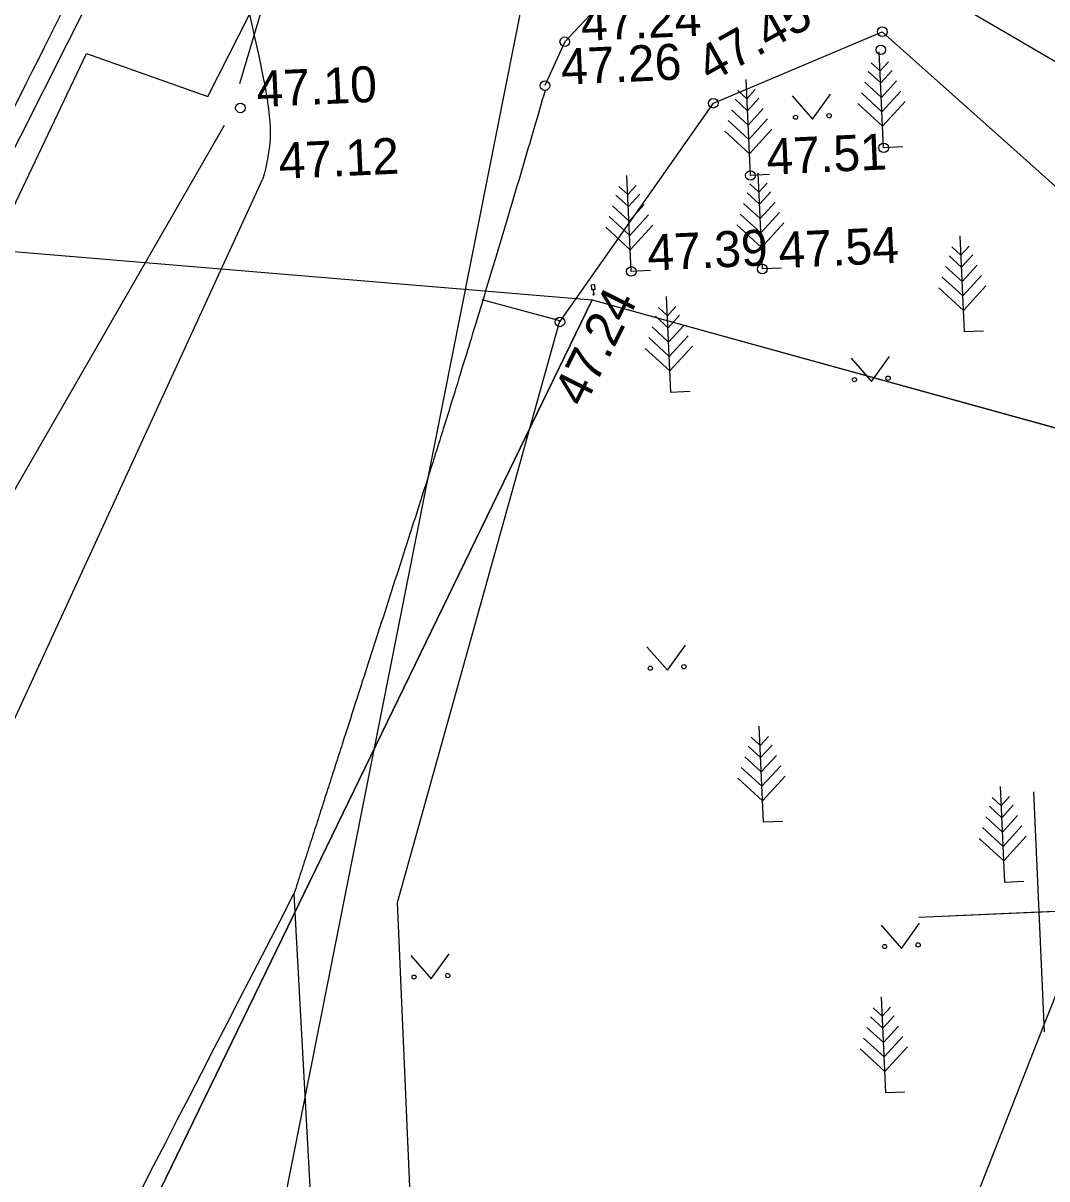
# Model space of a CAD drawing. Extents: x 641842 to 641928, y 6455750 to 6455871.
# Drawn here: x 641876.36 to 641897.68, y 6455828.86 to 6455852.91 of the extents above; entities that cross this region are included whole.
import ezdxf

# ---------------------------------------------------------------- set-up
doc = ezdxf.new("R2010")
doc.units = 0
for name, color, linetype in [('46', 7, 'Continuous'), ('Level 10', 7, 'Continuous'), ('Level 12', 7, 'Continuous'), ('Level 15', 7, 'Continuous'), ('Level 24', 7, 'Continuous'), ('Level 25', 7, 'Continuous'), ('Level 30', 7, 'Continuous'), ('Level 32', 7, 'Continuous'), ('Level 38', 7, 'Continuous'), ('Level 4', 7, 'Continuous'), ('Level 40', 7, 'Continuous'), ('Level 41', 7, 'Continuous'), ('Level 47', 7, 'Continuous'), ('Level 49', 7, 'Continuous'), ('Level 5', 7, 'Continuous'), ('Level 53', 7, 'Continuous'), ('Level 54', 7, 'Continuous'), ('Level 6', 7, 'Continuous'), ('Level 63', 7, 'Continuous'), ('Level 7', 7, 'Continuous'), ('LLPUU___________', 7, 'Continuous'), ('PINNAD', 7, 'Continuous')]:
    doc.layers.add(name, color=color, linetype=linetype)

# ---------------------------------------------------------------- blocks, each defined once
blk = doc.blocks.new('PUNKT9')
at = {"layer": 'Level 12'}
blk.add_circle((0, 0), 100, dxfattribs=at)
blk = doc.blocks.new('VLAIP4')
at = {"layer": 'PINNAD'}
for p, q in [((0, 0), (0, 0)), ((0, 1), (0, 1)), ((0, 1), (0, 1)), ((0, 0), (0, 0)), ((0, 0), (0, 0))]:
    blk.add_line(p, q, dxfattribs=at)
for centre, radius, start, end in [((0, 2), 0.292, 332.5819, 207.4221), ((0, 1), 0.224, 282.923, 74.7579), ((0, 1), 0.25, 270.002, 90.002), ((0, 1), 0.224, 105.2461, 257.0811), ((0, 1), 0.25, 90.002, 270.002)]:
    blk.add_arc(centre, radius, start, end, dxfattribs=at)
blk = doc.blocks.new('VMAND6')
at = {"layer": 'Level 7'}
for p, q in [((0, 0), (0, 2000)), ((0, 1600), (-181.08, 1781.08)), ((0, 1600), (181.08, 1781.08)), ((0, 1350), (-248.65, 1598.65)), ((0, 1350), (248.65, 1598.65)), ((0, 1050), (-329.73, 1379.73)), ((0, 1050), (329.73, 1379.73)), ((0, 750), (-410.81, 1160.81)), ((0, 750), (410.81, 1160.81)), ((0, 450), (-491.89, 941.89)), ((0, 450), (491.89, 941.89)), ((400, 0), (0, 0))]:
    blk.add_line(p, q, dxfattribs=at)
blk = doc.blocks.new('VSIDK2')
at = {"layer": 'LLPUU___________'}
blk.add_line((0, 0), (0, 0), dxfattribs=at)
blk.add_line((0, 0), (0, 0), dxfattribs=at)
blk.add_line((0, 0), (0, 0), dxfattribs=at)
blk.add_circle((0, 0), 0.5, dxfattribs=at)
blk = doc.blocks.new('KMAND6')
at = {"layer": 'Level 7'}
for p, q in [((0, 0), (0, 2000)), ((0, 1600), (-181.08, 1781.08)), ((0, 1600), (181.08, 1781.08)), ((0, 1350), (-248.65, 1598.65)), ((0, 1350), (248.65, 1598.65)), ((0, 1050), (-329.73, 1379.73)), ((0, 1050), (329.73, 1379.73)), ((0, 750), (-410.81, 1160.81)), ((0, 750), (410.81, 1160.81)), ((0, 450), (-491.89, 941.89)), ((0, 450), (491.89, 941.89)), ((400, 0), (0, 0))]:
    blk.add_line(p, q, dxfattribs=at)
blk = doc.blocks.new('VKOR20')
at = {"layer": 'Level 4'}
for p, q in [((0, 2500), (0, -2500)), ((-2500, 0), (2500, 0))]:
    blk.add_line(p, q, dxfattribs=at)
blk = doc.blocks.new('KMURU5')
at = {"layer": 'Level 15'}
for p, q in [((-403, 505), (0, 0)), ((0, 0), (397, 505))]:
    blk.add_line(p, q, dxfattribs=at)
for centre, radius in [((-353, 55), 42.8), ((347, 55), 45.2)]:
    blk.add_circle(centre, radius, dxfattribs=at)
blk = doc.blocks.new('KLIIKM')
at = {"layer": '46'}
blk.add_line((0, 95), (0, 13), dxfattribs=at)
blk.add_lwpolyline([(-32, 203), (32, 203), (32, 95), (-32, 95)], close=True, dxfattribs=at)
blk.add_circle((0, 0), 12.6, dxfattribs=at)

msp = doc.modelspace()

# ---------------------------------------------------------------- linework, layer by layer
at = {"layer": 'Level 24'}
msp.add_line((641887.97, 6455859.474), (641878.997, 6455814.29), dxfattribs=at)
msp.add_line((641887.97, 6455859.474), (641878.997, 6455814.29), dxfattribs=at)
at = {"layer": 'Level 25'}
for p, q in [((641905.761, 6455852.731), (641897.617, 6455832.059)), ((641897.617, 6455832.059), (641892.379, 6455818.764)), ((641897.617, 6455832.059), (641892.379, 6455818.764))]:
    msp.add_line(p, q, dxfattribs=at)
at = {"layer": 'Level 30'}
for p, q in [((641894.251, 6455852.729), (641894.251, 6455852.729)), ((641894.251, 6455852.729), (641894.251, 6455852.729)), ((641894.251, 6455852.729), (641894.251, 6455852.729)), ((641894.251, 6455852.729), (641894.251, 6455852.729)), ((641887.64, 6455852.52), (641887.64, 6455852.52)), ((641887.64, 6455852.52), (641887.64, 6455852.52)), ((641887.64, 6455852.52), (641887.64, 6455852.52)), ((641887.64, 6455852.52), (641887.64, 6455852.52)), ((641887.227, 6455851.608), (641887.227, 6455851.608)), ((641887.227, 6455851.608), (641887.227, 6455851.608)), ((641887.227, 6455851.608), (641887.227, 6455851.608)), ((641887.227, 6455851.608), (641887.227, 6455851.608)), ((641890.734, 6455851.241), (641890.734, 6455851.241)), ((641890.734, 6455851.241), (641890.734, 6455851.241)), ((641890.734, 6455851.241), (641890.734, 6455851.241)), ((641890.734, 6455851.241), (641890.734, 6455851.241)), ((641881.347, 6455849.65), (641881.347, 6455849.65)), ((641881.347, 6455849.65), (641881.347, 6455849.65)), ((641881.347, 6455849.65), (641881.347, 6455849.65)), ((641881.347, 6455849.65), (641881.347, 6455849.65)), ((641887.539, 6455846.69), (641887.539, 6455846.69)), ((641887.539, 6455846.69), (641887.539, 6455846.69)), ((641887.539, 6455846.69), (641887.539, 6455846.69)), ((641887.539, 6455846.69), (641887.539, 6455846.69))]:
    msp.add_line(p, q, dxfattribs=at)
for points in [[(641896.689, 6455852.78), (641894.224, 6455854.215), (641893.219, 6455854.531), (641892.181, 6455854.618), (641891.145, 6455854.56), (641890.185, 6455854.303), (641889.202, 6455853.874), (641888.362, 6455853.289), (641887.64, 6455852.52), (641887.227, 6455851.608)], [(641896.689, 6455852.78), (641894.224, 6455854.215), (641893.219, 6455854.531), (641892.181, 6455854.618), (641891.145, 6455854.56), (641890.185, 6455854.303), (641889.202, 6455853.874), (641888.362, 6455853.289), (641887.64, 6455852.52), (641887.227, 6455851.608)], [(641877.682, 6455852.273), (641880.212, 6455851.382), (641881.075, 6455853.087)], [(641887.539, 6455846.69), (641890.734, 6455851.241), (641894.251, 6455852.729), (641896.793, 6455850.456)], [(641887.539, 6455846.69), (641890.734, 6455851.241), (641894.251, 6455852.729), (641896.793, 6455850.456)], [(641919.999, 6455846.314), (641914.985, 6455846.597), (641898.591, 6455851.673), (641896.689, 6455852.78)], [(641846.305, 6455785.767), (641851.927, 6455797.568), (641867.224, 6455830.291), (641877.682, 6455852.273)], [(641896.793, 6455850.456), (641898.43, 6455848.993), (641900.448, 6455848.026), (641909.256, 6455845.455), (641912.69, 6455845.019), (641914.632, 6455845.346), (641915.895, 6455845.775)], [(641848.487, 6455780.51), (641858.375, 6455801.267), (641864.351, 6455813.372), (641873.204, 6455831.967), (641881.347, 6455849.65)], [(641884.729, 6455821.488), (641884.155, 6455834.608), (641887.539, 6455846.715), (641885.92, 6455847.152)], [(641882.002, 6455834.786), (641882.704, 6455821.832), (641877.305, 6455805.096)], [(641882.002, 6455834.786), (641882.704, 6455821.832), (641877.305, 6455805.096)]]:
    msp.add_lwpolyline(points, dxfattribs=at)
for points, degree in [([(641881.075, 6455853.087), (641881.393, 6455851.706), (641881.515, 6455850.951), (641881.53, 6455850.293), (641881.347, 6455849.65)], 3), ([(641887.231, 6455851.509), (641885.709, 6455846.292), (641883.244, 6455838.641), (641882.002, 6455834.786)], 2), ([(641887.231, 6455851.509), (641885.709, 6455846.292), (641883.244, 6455838.641), (641882.002, 6455834.786)], 2), ([(641879.529, 6455804.514), (641872.62, 6455806.32), (641871.254, 6455806.719), (641870.204, 6455807.593), (641869.577, 6455809.062), (641869.525, 6455810.211), (641869.719, 6455810.91), (641875.812, 6455822.811), (641882.002, 6455834.786)], 3), ([(641879.529, 6455804.514), (641872.62, 6455806.32), (641871.254, 6455806.719), (641870.204, 6455807.593), (641869.577, 6455809.062), (641869.525, 6455810.211), (641869.719, 6455810.91), (641875.812, 6455822.811), (641882.002, 6455834.786)], 3)]:
    msp.add_open_spline(points, degree=degree, dxfattribs=at)
at = {"layer": 'Level 32'}
msp.add_line((641880.887, 6455851.143), (641880.887, 6455851.143), dxfattribs=at)
msp.add_line((641880.887, 6455851.143), (641880.887, 6455851.143), dxfattribs=at)
msp.add_line((641880.887, 6455851.143), (641880.887, 6455851.143), dxfattribs=at)
msp.add_line((641880.887, 6455851.143), (641880.887, 6455851.143), dxfattribs=at)
at = {"layer": 'Level 38'}
msp.add_open_spline([(641845.214, 6455786.889), (641846.04, 6455788.456), (641849.007, 6455794.11), (641851.535, 6455799.121), (641852.107, 6455800.222), (641854.686, 6455807.894), (641856.246, 6455812.093), (641859.051, 6455817.48), (641866.82, 6455832.554), (641871.264, 6455841.634), (641877.95, 6455854.512), (641878.496, 6455856.177), (641879.25, 6455859.332), (641880.787, 6455866.584), (641881.322, 6455869.125)], degree=3, dxfattribs=at)
at = {"layer": 'Level 4'}
for p, q in [((641897.399, 6455836.911), (641897.623, 6455831.916)), ((641897.399, 6455836.911), (641897.623, 6455831.916)), ((641897.399, 6455836.911), (641897.623, 6455831.916)), ((641897.399, 6455836.911), (641897.623, 6455831.916)), ((641897.399, 6455836.911), (641897.623, 6455831.916)), ((641897.399, 6455836.911), (641897.623, 6455831.916)), ((641897.399, 6455836.911), (641897.623, 6455831.916)), ((641897.399, 6455836.911), (641897.623, 6455831.916)), ((641897.399, 6455836.911), (641897.623, 6455831.916)), ((641897.399, 6455836.911), (641897.623, 6455831.916)), ((641897.399, 6455836.911), (641897.623, 6455831.916)), ((641897.399, 6455836.911), (641897.623, 6455831.916)), ((641897.399, 6455836.911), (641897.623, 6455831.916)), ((641897.399, 6455836.911), (641897.623, 6455831.916)), ((641897.399, 6455836.911), (641897.623, 6455831.916)), ((641897.399, 6455836.911), (641897.623, 6455831.916)), ((641897.399, 6455836.911), (641897.623, 6455831.916)), ((641897.511, 6455834.413), (641900.009, 6455834.525)), ((641897.511, 6455834.413), (641900.009, 6455834.525)), ((641897.511, 6455834.413), (641900.009, 6455834.525)), ((641897.511, 6455834.413), (641900.009, 6455834.525)), ((641895.014, 6455834.302), (641897.511, 6455834.413)), ((641895.014, 6455834.302), (641897.511, 6455834.413)), ((641895.014, 6455834.302), (641897.511, 6455834.413)), ((641895.014, 6455834.302), (641897.511, 6455834.413)), ((641895.014, 6455834.302), (641897.511, 6455834.413)), ((641895.014, 6455834.302), (641897.511, 6455834.413)), ((641895.014, 6455834.302), (641897.511, 6455834.413)), ((641895.014, 6455834.302), (641897.511, 6455834.413)), ((641895.014, 6455834.302), (641897.511, 6455834.413))]:
    msp.add_line(p, q, dxfattribs=at)
at = {"layer": 'Level 40'}
msp.add_line((641888.212, 6455847.15), (641920.909, 6455838.114), dxfattribs=at)
msp.add_lwpolyline([(641842.344, 6455850.978), (641888.212, 6455847.15), (641851.662, 6455771.91), (641899.858, 6455755.419), (641899.173, 6455752.709)], dxfattribs=at)
msp.add_lwpolyline([(641920.909, 6455838.114), (641903.657, 6455770.274), (641899.858, 6455755.419), (641851.662, 6455771.91), (641888.212, 6455847.15)], close=True, dxfattribs=at)
at = {"layer": 'Level 41'}
msp.add_line((641863.213, 6455824.574), (641878.669, 6455855.238), dxfattribs=at)
msp.add_line((641863.213, 6455824.574), (641878.669, 6455855.238), dxfattribs=at)
at = {"layer": 'Level 47'}
for p, q in [((641886.142, 6455869.34), (641880.865, 6455851.643)), ((641886.142, 6455869.34), (641880.865, 6455851.643)), ((641880.55, 6455850.774), (641856.389, 6455808.838)), ((641880.55, 6455850.774), (641856.389, 6455808.838))]:
    msp.add_line(p, q, dxfattribs=at)
at = {"layer": 'Level 49'}
msp.add_line((641888.212, 6455847.15), (641888.212, 6455847.15), dxfattribs=at)
at = {"layer": 'Level 53'}
msp.add_lwpolyline([(641888.212, 6455847.15), (641920.909, 6455838.114), (641903.657, 6455770.274), (641899.858, 6455755.419), (641851.662, 6455771.91), (641888.212, 6455847.15)], dxfattribs=at)
at = {"layer": 'Level 54'}
msp.add_line((641888.212, 6455847.15), (641888.212, 6455847.15), dxfattribs=at)
at = {"layer": 'Level 6'}
msp.add_lwpolyline([(641851.662, 6455771.91), (641888.212, 6455847.15), (641920.909, 6455838.114), (641903.657, 6455770.274), (641899.858, 6455755.419)], close=True, dxfattribs=at)
at = {"layer": 'Level 7'}
for p, q in [((641894.22, 6455852.352), (641894.22, 6455852.352)), ((641894.22, 6455852.352), (641894.22, 6455852.352)), ((641894.22, 6455852.352), (641894.22, 6455852.352)), ((641894.22, 6455852.352), (641894.22, 6455852.352)), ((641894.278, 6455850.313), (641894.278, 6455850.313)), ((641894.278, 6455850.313), (641894.278, 6455850.313)), ((641894.278, 6455850.313), (641894.278, 6455850.313)), ((641894.278, 6455850.313), (641894.278, 6455850.313)), ((641891.505, 6455849.737), (641891.505, 6455849.737)), ((641891.505, 6455849.737), (641891.505, 6455849.737)), ((641891.505, 6455849.737), (641891.505, 6455849.737)), ((641891.505, 6455849.737), (641891.505, 6455849.737)), ((641889.025, 6455847.74), (641889.025, 6455847.74)), ((641889.025, 6455847.74), (641889.025, 6455847.74)), ((641889.025, 6455847.74), (641889.025, 6455847.74)), ((641889.025, 6455847.74), (641889.025, 6455847.74)), ((641891.754, 6455847.792), (641891.754, 6455847.792)), ((641891.754, 6455847.792), (641891.754, 6455847.792)), ((641891.754, 6455847.792), (641891.754, 6455847.792)), ((641891.754, 6455847.792), (641891.754, 6455847.792))]:
    msp.add_line(p, q, dxfattribs=at)

# ---------------------------------------------------------------- block references
at = {"layer": 'Level 10', "xscale": 0.0009999999999999996, "yscale": 0.001, "rotation": 2.5642489144958254}
msp.add_blockref('KLIIKM', (641888.237, 6455847.262), dxfattribs=at)
at = {"layer": 'Level 12', "xscale": 0.0009999999999999996, "yscale": 0.001, "rotation": 2.5642489144958254}
for p in [(641894.251, 6455852.729), (641894.251, 6455852.729), (641894.251, 6455852.729), (641894.251, 6455852.729), (641887.64, 6455852.52), (641887.64, 6455852.52), (641887.64, 6455852.52), (641887.64, 6455852.52), (641894.22, 6455852.352), (641894.22, 6455852.352), (641894.22, 6455852.352), (641894.22, 6455852.352), (641887.227, 6455851.608), (641887.227, 6455851.608), (641887.227, 6455851.608), (641887.227, 6455851.608), (641890.734, 6455851.241), (641890.734, 6455851.241), (641890.734, 6455851.241), (641890.734, 6455851.241), (641880.887, 6455851.143), (641880.887, 6455851.143), (641880.887, 6455851.143), (641880.887, 6455851.143), (641894.278, 6455850.313), (641894.278, 6455850.313), (641894.278, 6455850.313), (641894.278, 6455850.313), (641891.505, 6455849.737), (641891.505, 6455849.737), (641891.505, 6455849.737), (641891.505, 6455849.737), (641891.754, 6455847.792), (641891.754, 6455847.792), (641891.754, 6455847.792), (641891.754, 6455847.792), (641889.025, 6455847.74), (641889.025, 6455847.74), (641889.025, 6455847.74), (641889.025, 6455847.74), (641887.539, 6455846.69), (641887.539, 6455846.69), (641887.539, 6455846.69), (641887.539, 6455846.69)]:
    msp.add_blockref('PUNKT9', p, dxfattribs=at)
at = {"layer": 'Level 15', "xscale": 0.0009999999999999996, "yscale": 0.001, "rotation": 2.5642489144958254}
for p in [(641892.8, 6455850.91), (641894.027, 6455845.448), (641889.777, 6455839.444), (641894.653, 6455833.653), (641884.858, 6455833.017)]:
    msp.add_blockref('KMURU5', p, dxfattribs=at)
at = {"layer": 'Level 32', "xscale": 0.0009999999999999996, "yscale": 0.001, "rotation": 2.5642489144958254}
msp.add_blockref('VSIDK2', (641880.887, 6455851.143), dxfattribs=at)
msp.add_blockref('VSIDK2', (641880.887, 6455851.143), dxfattribs=at)
at = {"layer": 'Level 4', "xscale": 0.0009999999999999996, "yscale": 0.001, "rotation": 2.5642489144958254}
msp.add_blockref('VKOR20', (641897.511, 6455834.413), dxfattribs=at)
at = {"layer": 'Level 7', "xscale": 0.0009999999999999996, "yscale": 0.001, "rotation": 2.5642489144958254}
for name, p in [('VMAND6', (641894.278, 6455850.313)), ('VMAND6', (641894.278, 6455850.313)), ('VLAIP4', (641894.22, 6455852.352)), ('VLAIP4', (641894.22, 6455852.352)), ('VMAND6', (641891.505, 6455849.737)), ('VMAND6', (641891.505, 6455849.737)), ('VMAND6', (641891.754, 6455847.792)), ('VMAND6', (641891.754, 6455847.792)), ('VMAND6', (641889.025, 6455847.74)), ('VMAND6', (641889.025, 6455847.74)), ('KMAND6', (641895.96, 6455846.48)), ('KMAND6', (641889.85, 6455845.221)), ('KMAND6', (641891.778, 6455836.277)), ('KMAND6', (641896.8, 6455835.024)), ('KMAND6', (641894.323, 6455830.644))]:
    msp.add_blockref(name, p, dxfattribs=at)

# ---------------------------------------------------------------- texts
at = {"layer": 'Level 5'}
for s, rotation, p in [('47.45', 29.1992, (641890.665, 6455851.658)), ('47.24', 63.4525, (641888.042, 6455844.886))]:
    msp.add_text(s, height=0.75, rotation=rotation, dxfattribs=at).set_placement(p)
at = {"layer": 'Level 63'}
for s, p in [('47.24', (641887.99, 6455852.536)), ('47.24', (641887.99, 6455852.536)), ('47.26', (641887.576, 6455851.624)), ('47.26', (641887.576, 6455851.624)), ('47.10', (641881.237, 6455851.159)), ('47.10', (641881.237, 6455851.159)), ('47.51', (641891.854, 6455849.753)), ('47.51', (641891.854, 6455849.753)), ('47.12', (641881.697, 6455849.665)), ('47.12', (641881.697, 6455849.665)), ('47.39', (641889.375, 6455847.756)), ('47.39', (641889.375, 6455847.756)), ('47.54', (641892.104, 6455847.808)), ('47.54', (641892.104, 6455847.808))]:
    msp.add_text(s, height=0.75, rotation=2.5642, dxfattribs=at).set_placement(p)

doc.saveas('drawing.dxf')
